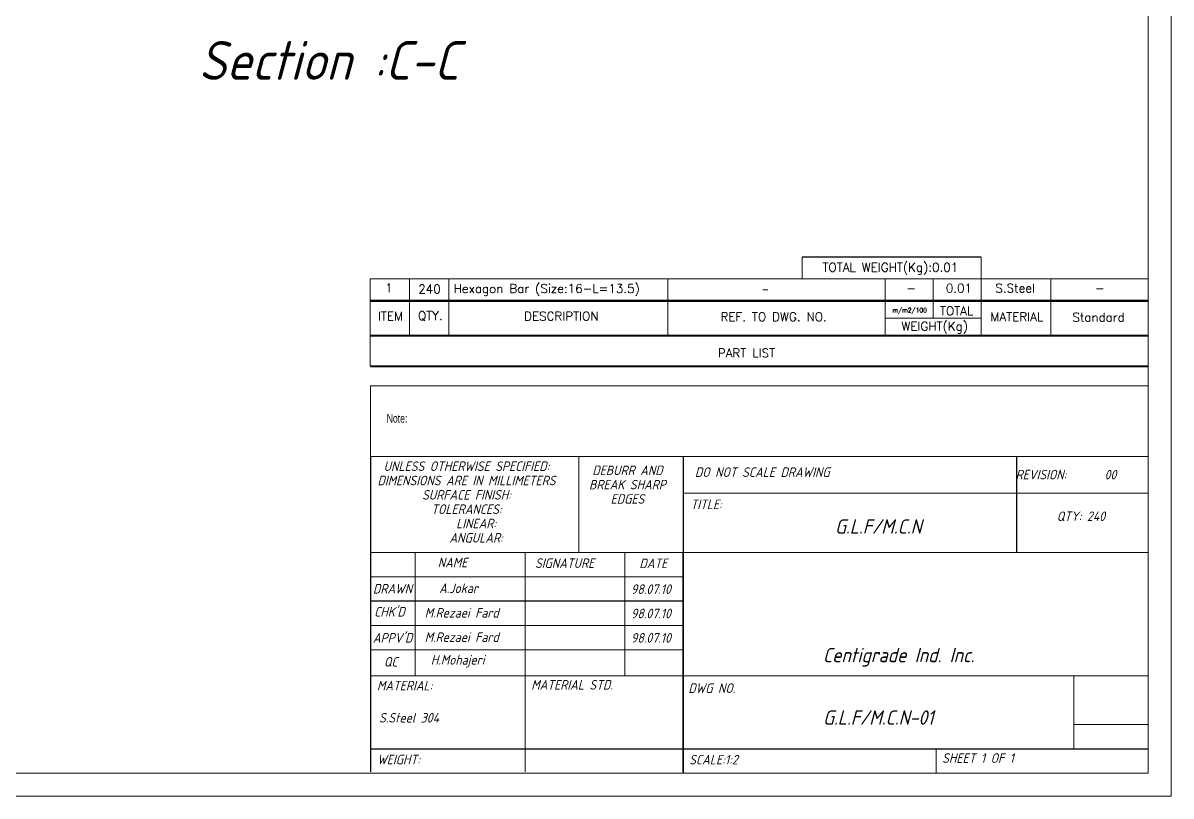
# Model space of a CAD drawing. Header units: millimetres. Extents: x 911 to 1769, y 486 to 864.
# Drawn here: x 941.78 to 971.38, y 485.8 to 505.73 of the extents above; entities that cross this region are included whole.
import ezdxf
from ezdxf.enums import TextEntityAlignment as Align

# ---------------------------------------------------------------- set-up
doc = ezdxf.new("R2010")
doc.units = ezdxf.units.MM
doc.linetypes.add('SLD-Solid', pattern=[0])
doc.layers.add('title', color=7, linetype='Continuous', lineweight=15)
doc.styles.add('GENISO', font='geniso.shx', dxfattribs={"oblique": 15})
doc.styles.add('SLDTEXTSTYLE0', font='TXT', dxfattribs={"width": 0.75})
doc.styles.add('TITLE', font='romans.shx', dxfattribs={"height": 2.5})

msp = doc.modelspace()

# ---------------------------------------------------------------- linework, layer by layer
for p, q in [((966.4823127, 499.6904743), (961.8723895, 499.6904743)), ((950.7388396, 494.5506246), (950.7388396, 486.429576)), ((958.8008261, 494.5506246), (958.8008261, 486.3926622)), ((967.4076649, 492.0773962), (967.4076649, 494.5506246)), ((958.8008261, 486.429576), (958.8008261, 492.0773962)), ((958.8008261, 490.822325), (950.7388396, 490.822325)), ((950.7388396, 487.0201977), (970.7904469, 487.0201977))]:
    msp.add_line(p, q)
at = {"linetype": 'SLD-Solid', "lineweight": 15}
for p, q in [((950.7388396, 496.373727), (970.7904469, 496.373727)), ((950.7388396, 496.373727), (950.7388396, 494.5506246)), ((950.7388396, 494.5506246), (970.7904469, 494.5506246)), ((956.1134973, 494.5506246), (956.1134973, 492.0773962)), ((970.7904469, 493.6093213), (958.8008261, 493.6093213)), ((970.7904469, 492.0773962), (950.7388396, 492.0773962)), ((951.890552, 492.0773962), (951.890552, 488.9028045)), ((954.7242003, 492.0773962), (954.7242003, 486.429576)), ((957.2945821, 492.0773962), (957.2945821, 488.9028045)), ((958.8008261, 491.4498606), (950.7388396, 491.4498606)), ((958.8008261, 490.1947895), (950.7388396, 490.1947895)), ((958.8008261, 489.5672539), (950.7388396, 489.5672539)), ((952.2744561, 488.9028045), (950.7388396, 488.9028045)), ((952.2744561, 488.9028045), (970.7904469, 488.9028045)), ((968.8709263, 487.0201977), (968.8709263, 488.9028045)), ((970.7904469, 487.6477333), (968.8709263, 487.6477333)), ((965.327196, 486.3926622), (965.327196, 487.0201977))]:
    msp.add_line(p, q, dxfattribs=at)
for points in [[(911.1376536, 527.8838377), (971.3810686, 527.8838377), (971.3810686, 485.8020404), (911.1376536, 485.8020404)], [(911.7282753, 527.293216), (970.7904469, 527.293216), (970.7904469, 486.3926622), (911.7282753, 486.3926622)]]:
    msp.add_lwpolyline(points, close=True, dxfattribs=at)
at = {"layer": 'title'}
for p, q in [((961.8723895, 499.127981), (961.8723895, 499.6904743)), ((966.4823127, 499.6904743), (966.4823127, 499.127981)), ((970.7904469, 499.127981), (950.7324995, 499.127981)), ((950.7324995, 496.8780077), (950.7324995, 499.127981)), ((951.7449875, 499.127981), (951.7449875, 497.6654983)), ((952.7574755, 499.127981), (952.7574755, 497.6654983)), ((958.4028194, 499.127981), (958.4028194, 497.6654983)), ((964.007342, 499.127981), (964.007342, 497.6654983)), ((965.2448274, 499.127981), (965.2448274, 498.115493)), ((966.4823127, 499.2865719), (966.4823127, 499.127981)), ((966.4823127, 499.127981), (966.4823127, 497.6654983)), ((968.2822913, 499.127981), (968.2822913, 497.6654983)), ((965.2448274, 498.5654877), (965.2448274, 498.115493)), ((964.007342, 498.115493), (966.4823127, 498.115493))]:
    msp.add_line(p, q, dxfattribs=at)
at = {"layer": 'title', "const_width": 0.0562493}
for points in [[(970.7904469, 498.5654877), (950.7324995, 498.5654877)], [(970.7904469, 497.6654983), (950.7324995, 497.6654983)], [(970.7904469, 496.8780077), (950.7324995, 496.8780077)]]:
    msp.add_lwpolyline(points, dxfattribs=at)

# ---------------------------------------------------------------- texts
at = {"attachment_point": 5, "style": 'GENISO'}
for s, insert, char_height in [('Section :C-C', (949.6621335, 504.761231), 1), ('UNLESS OTHERWISE SPECIFIED:', (953.2135607, 494.3027305), 0.246092382), ('DEBURR AND', (957.3644454, 494.1959198), 0.24609238), ('DO NOT SCALE DRAWING', (960.8406327, 494.1494439), 0.246092382), ('REVISION:       00', (968.6723552, 494.0861805), 0.246092382), ('DIMENSIONS ARE IN MILLIMETERS', (953.2135607, 493.9335919), 0.246092382), ('BREAK SHARP', (957.3644454, 493.8267812), 0.246092382), ('SURFACE FINISH:', (953.2135607, 493.5644534), 0.246092382), ('EDGES', (957.3644454, 493.4576426), 0.24609238), ('TOLERANCES:', (953.2135607, 493.1953148), 0.246092382), ('TITLE:', (959.3955686, 493.3193173), 0.24609238), ('LINEAR:', (953.4627292, 492.8261763), 0.24609238), ('G.L.F/M.C.N', (963.8326562, 492.7495119), 0.369138573), ('\\pxi-3,l4,t4;QTY:^I240', (968.9339711, 493.0129589), 0.246092382), ('ANGULAR:', (953.4627292, 492.4570377), 0.24609238), ('NAME', (952.853596, 491.8192181), 0.24609238), ('SIGNATURE', (955.7441689, 491.8040208), 0.24609238), ('DATE', (958.0318719, 491.7981181), 0.24609238), ('DRAWN', (951.3058401, 491.144367), 0.24609238), ('A.Jokar', (953.0094591, 491.1568899), 0.24609238), ('98.07.10', (957.970903, 491.1338057), 0.24609238), ("CHK'D", (951.2288424, 490.5503077), 0.24609238), ('M.Rezaei Fard', (953.0913963, 490.524724), 0.246092382), ('98.07.10', (957.970903, 490.5062701), 0.24609238), ("APPV'D", (951.3089489, 489.8785885), 0.24609238), ('M.Rezaei Fard', (953.0913963, 489.8971884), 0.246092382), ('98.07.10', (957.970903, 489.8787345), 0.24609238), ('QC', (951.2611145, 489.261898), 0.24609238), ('H.Mohajeri', (952.9867747, 489.2744768), 0.24609238), ('Centigrade Ind. Inc.', (964.3572926, 489.379542), 0.369138573), ('MATERIAL:', (951.6201548, 488.6465331), 0.24609238), ('MATERIAL STD.', (955.9356601, 488.667779), 0.246092382), ('DWG NO.', (959.5389452, 488.5823898), 0.24609238), ('S.Steel 304', (951.7322713, 487.8187059), 0.246092382), ('G.L.F/M.C.N-01', (963.8326562, 487.8249992), 0.369138573), ('WEIGHT:', (951.4634113, 486.7444169), 0.24609238), ('SCALE:1:2', (959.5835971, 486.7392252), 0.24609238), ('SHEET 1 OF 1', (966.4039707, 486.7795875), 0.246092382)]:
    msp.add_mtext(s, dxfattribs=dict(at, insert=insert, char_height=char_height))
at = {"linetype": 'Continuous', "lineweight": 15, "insert": (951.1570412, 495.6456814), "char_height": 0.22148314, "attachment_point": 1, "style": 'SLDTEXTSTYLE0'}
msp.add_mtext('Note:', dxfattribs=at)
at = {"layer": 'title', "style": 'TITLE'}
for s, height, p in [('TOTAL WEIGHT(Kg):0.01', 0.224997331, (964.1431798, 499.4131979)), ('240', 0.22499733, (952.2612554, 498.8709059)), ('-', 0.2249973, (964.6779153, 498.892834)), ('0.01', 0.22499733, (965.9116554, 498.892834)), ('S.Steel', 0.22499733, (967.3626452, 498.892834)), ('-', 0.2249973, (969.5475905, 498.892834)), ('ITEM', 0.22499733, (951.2530865, 498.1725069)), ('QTY.', 0.22499733, (952.2805591, 498.1725069)), ('DESCRIPTION', 0.224997331, (955.6603653, 498.1688794)), ('REF. TO DWG. NO.', 0.224997331, (961.1333079, 498.154552)), ('m/m2/100', 0.11249867, (964.6410602, 498.3166677)), ('TOTAL', 0.22499733, (965.852175, 498.3053082)), ('MATERIAL', 0.22499733, (967.4053947, 498.154552)), ('Standard', 0.22499733, (969.5126137, 498.1425675)), ('WEIGHT(Kg)', 0.22499733, (965.286844, 497.8932476)), ('PART LIST', 0.22499733, (960.4335878, 497.2214667))]:
    msp.add_text(s, height=height, dxfattribs=at).set_placement(p, align=Align.MIDDLE)
for s, height, p in [('1', 0.2249973, (951.1177804, 498.7871058)), ('Hexagon Bar (Size:16-L=13.5)', 0.224997331, (952.881696, 498.7680723)), ('-', 0.1619981, (960.8292549, 498.7789178))]:
    msp.add_text(s, height=height, dxfattribs=at).set_placement(p)

doc.saveas('drawing.dxf')
